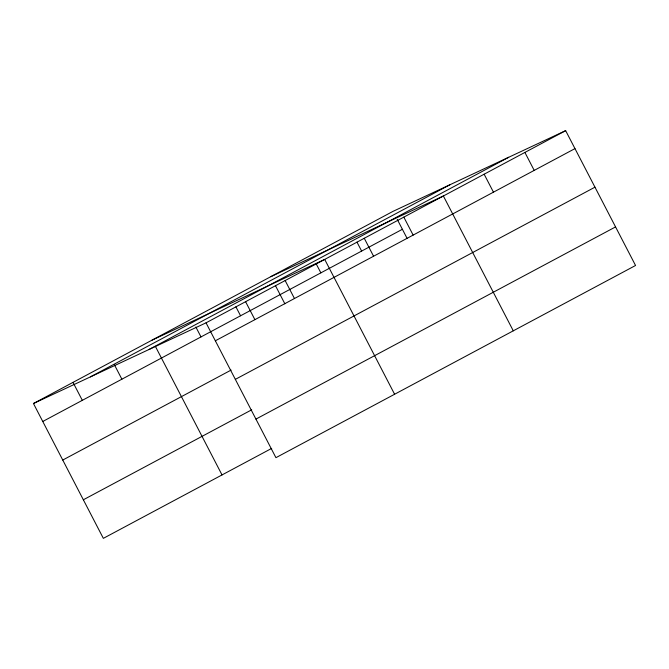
<?xml version="1.0" encoding="UTF-8"?>
<svg xmlns="http://www.w3.org/2000/svg" width="669" height="669" viewBox="0 0 669 669"><rect width="100%" height="100%" fill="white"/><g stroke="black" fill="none" stroke-linecap="round" stroke-linejoin="round"><path stroke-width="1" d="M33.45 403.516L393.071 211.329L565.656 130.647L635.55 265.484L275.929 457.671L206.035 322.834L33.45 403.516L103.344 538.353L271.698 448.389M90.399 376.89L450.028 184.703M149.078 349.461L508.699 157.274M206.035 322.834L565.656 130.647M42.766 421.478L402.387 229.291M215.343 340.797L574.972 148.61M62.752 460.046L231.106 370.082M235.337 379.365L594.958 187.178M83.349 499.785L251.703 409.813M255.934 419.103L615.555 226.916M270.803 276.673L443.38 195.992L513.282 330.829M152.122 340.095L324.708 259.413L394.601 394.25M524.897 152.423L534.213 170.394M484.139 174.208L493.454 192.17M403.825 217.132L413.141 235.095M397.261 219.415L407.145 238.473M364.262 238.273L373.578 256.235M356.97 242.094L361.628 251.076M316.211 263.87L320.869 272.86M285.153 280.554L294.46 298.516M275.461 285.655L284.877 303.818M245.59 301.694L254.906 319.657M235.898 306.795L240.556 315.776M195.875 327.041L201.001 336.917M155.384 346.383L222.024 474.931M114.432 364.822L121.883 379.198M73.005 382.375L82.32 400.338"/></g></svg>
